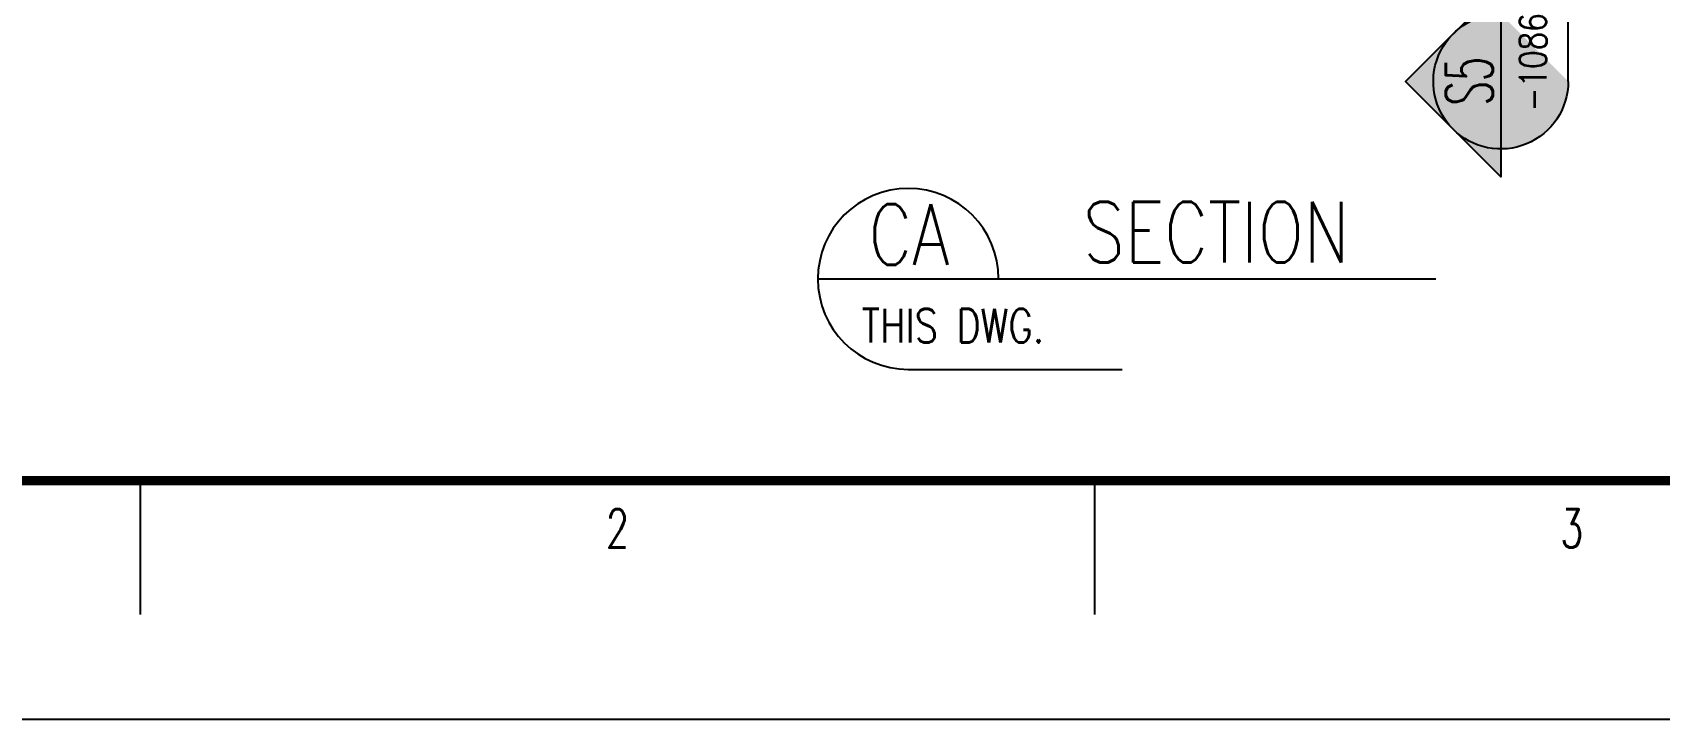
# Model space of a CAD drawing. Header units: millimetres. Extents: x 0 to 232280, y -26939 to 23794.
# Drawn here: x 29167 to 32785, y -20656 to -19130 of the extents above; entities that cross this region are included whole.
import ezdxf
from ezdxf.enums import TextEntityAlignment as Align

# ---------------------------------------------------------------- set-up
doc = ezdxf.new("R2010")
doc.units = ezdxf.units.MM
doc.header["$LTSCALE"] = 30
for name, color, linetype in [('CON-C', 4, 'Continuous'), ('CON-G', 3, 'Continuous'), ('CON-W', 7, 'Continuous'), ('CON-Y', 2, 'Continuous'), ('STL-OBJT', 7, 'Continuous')]:
    doc.layers.add(name, color=color, linetype=linetype)
doc.styles.add('ROMANS', font='ROMANS.shx', dxfattribs={"width": 0.8})
doc.styles.add('SIMPLEX', font='simplex.shx', dxfattribs={"width": 0.8})

# ---------------------------------------------------------------- blocks, each defined once
blk = doc.blocks.new('TITLE')
at = {"color": 7}
for p, q in [((99.02439024387672, 17.68292682926827), (99.02439024387672, 7.780487804878013)), ((169.7560975609531, 17.68292682926827), (169.7560975609531, 7.780487804878013)), ((841, 0), (0, 0))]:
    blk.add_line(p, q, dxfattribs=at)
at = {"color": 7, "const_width": 0.7073170731707307}
blk.add_lwpolyline([(28.29268292683742, 17.68292682926827), (823.6707317073171, 17.68292682926827)], dxfattribs=at)
at = {"color": 7, "style": 'ROMANS', "width": 0.7}
for s, p in [('2', (134.3902439024148, 14.14634146341463)), ('3', (205.1219512194903, 14.14634146341463))]:
    blk.add_text(s, height=2.829268292682921, dxfattribs=at).set_placement(p, align=Align.MIDDLE)
blk = doc.blocks.new('SECTITLE')
at = {"layer": 'CON-G'}
for p, q in [((-1.7, 0), (44.09999999999997, 0)), ((4.999999999999999, -6.7), (20.85999999999999, -6.7))]:
    blk.add_line(p, q, dxfattribs=at)
blk.add_arc((5, 0), 6.7, 0, 270, dxfattribs=at)
at = {"layer": 'CON-C', "style": 'SIMPLEX', "width": 0.8}
for tag, p in [('A', (5.060000000000002, 1.039999999999964)), ('ELEVATION', (27.83000000000001, 1.22))]:
    blk.add_attdef(tag, text='', height=4.5, dxfattribs=at).set_placement(p, align=Align.CENTER)
at = {"layer": 'CON-Y', "style": 'SIMPLEX', "width": 0.8}
blk.add_attdef('H0000-0000', (1.539999999999953, -4.720000000000033), '', height=2.5, dxfattribs=at)
blk.add_attdef('SCALE', text='', height=2.5, dxfattribs=at).set_placement((44.90000000000001, -3.72), align=Align.RIGHT)
blk = doc.blocks.new('SECMARK1')
at = {"layer": 'CON-Y'}
h = blk.add_hatch(color=256, dxfattribs=at)
edge = h.paths.add_edge_path()
edge.add_line((21.82666666666668, 7.071067811865485), (18.29113276073393, 3.535533905932776))
edge.add_arc((21.82666666666668, 4.707345624410664e-14), 5.000000000000002, 44.99999999999977, 135.0000000000001, ccw=False)
edge.add_line((25.36220057259943, 3.535533905932773), (21.82666666666668, 7.071067811865485))
h = blk.add_hatch(color=256, dxfattribs=at)
edge = h.paths.add_edge_path()
edge.add_line((14.75559885480128, 4.707345624410664e-14), (16.82666666666668, 1.689559442740931e-14))
edge.add_arc((21.82666666666668, 4.618527782440651e-14), 5, 135.0000000000001, 180.0000000000003, ccw=False)
edge.add_line((18.29113276073393, 3.535533905932776), (14.75559885480128, 4.707345624410664e-14))
edge = h.paths.add_edge_path()
edge.add_arc((21.82666666666668, 4.736951571734001e-14), 5, 270, 540.0000000000005)
h = blk.add_hatch(color=256, dxfattribs=at)
edge = h.paths.add_edge_path()
edge.add_line((26.82666666666668, 4.332076805060308e-14), (28.89773447853207, 4.736951571734001e-14))
edge.add_line((28.89773447853207, 4.736951571734001e-14), (25.36220057259943, 3.535533905932773))
edge.add_arc((21.82666666666668, 4.951594689828198e-14), 5, -1.1368683772161603e-13, 44.999999999999716, ccw=False)
at = {"layer": 'CON-C'}
blk.add_line((0, 0), (2.633333333333307, 0), dxfattribs=at)
blk.add_lwpolyline([(4.666666666666639, 0), (28.89773447853207, 4.736951571734001e-14), (21.82666666666668, 7.071067811865485), (14.75559885480128, 4.736951571734001e-14)], dxfattribs=at)
at = {"layer": 'CON-Y'}
blk.add_line((21.82666666666668, -4.999999999999953), (9.823333333333341, -4.999999999999953), dxfattribs=at)
blk.add_arc((21.82666666666668, 4.736951571734001e-14), 5, 270, 180.0000000000004, dxfattribs=at)
at = {"layer": 'CON-C', "style": 'SIMPLEX', "width": 0.8}
blk.add_attdef('TAG', text='', height=3.5, dxfattribs=at).set_placement((21.80333333333334, 0.5800000000000568), align=Align.CENTER)
at = {"layer": 'CON-Y', "style": 'SIMPLEX', "width": 0.8}
blk.add_attdef('H0000-0000', text='', height=2, dxfattribs=at).set_placement((24.66333333333334, -3.379999999999943), align=Align.RIGHT)

msp = doc.modelspace()

# ---------------------------------------------------------------- block references
at = {"linetype": 'ByBlock', "xscale": 29.99999999699995, "yscale": 29.99999999699995, "zscale": 29.99999999699995}
msp.add_blockref('TITLE', (26436.10816264144, -20655.88267068262), dxfattribs=at)
at = {"layer": 'CON-W'}
ref = msp.add_blockref('SECMARK1', (32431.9115406997, -18583.80339705134), dxfattribs=dict(at, xscale=-30, yscale=30, zscale=30, rotation=90))
ref.add_attrib('H0000-0000', '-1086', dxfattribs={"layer": 'CON-Y', "height": 60, "rotation": 90, "style": 'SIMPLEX', "width": 0.8}).set_placement((32533.31154069971, -19087.02940861783), align=Align.RIGHT)
ref.add_attrib('TAG', 'S5', dxfattribs={"layer": 'CON-C', "height": 105, "rotation": 90, "style": 'SIMPLEX', "width": 0.6}).set_placement((32414.51154069971, -19237.90339705133), align=Align.CENTER)
at = {"layer": 'STL-OBJT', "xscale": 30, "yscale": 30, "zscale": 30}
msp.add_blockref('SECTITLE', (30964.36735593868, -19677.2151575752), dxfattribs=at).add_auto_attribs({'H0000-0000': 'THIS DWG.', 'A': 'CA', 'ELEVATION': 'SECTION'})

doc.saveas('drawing.dxf')
